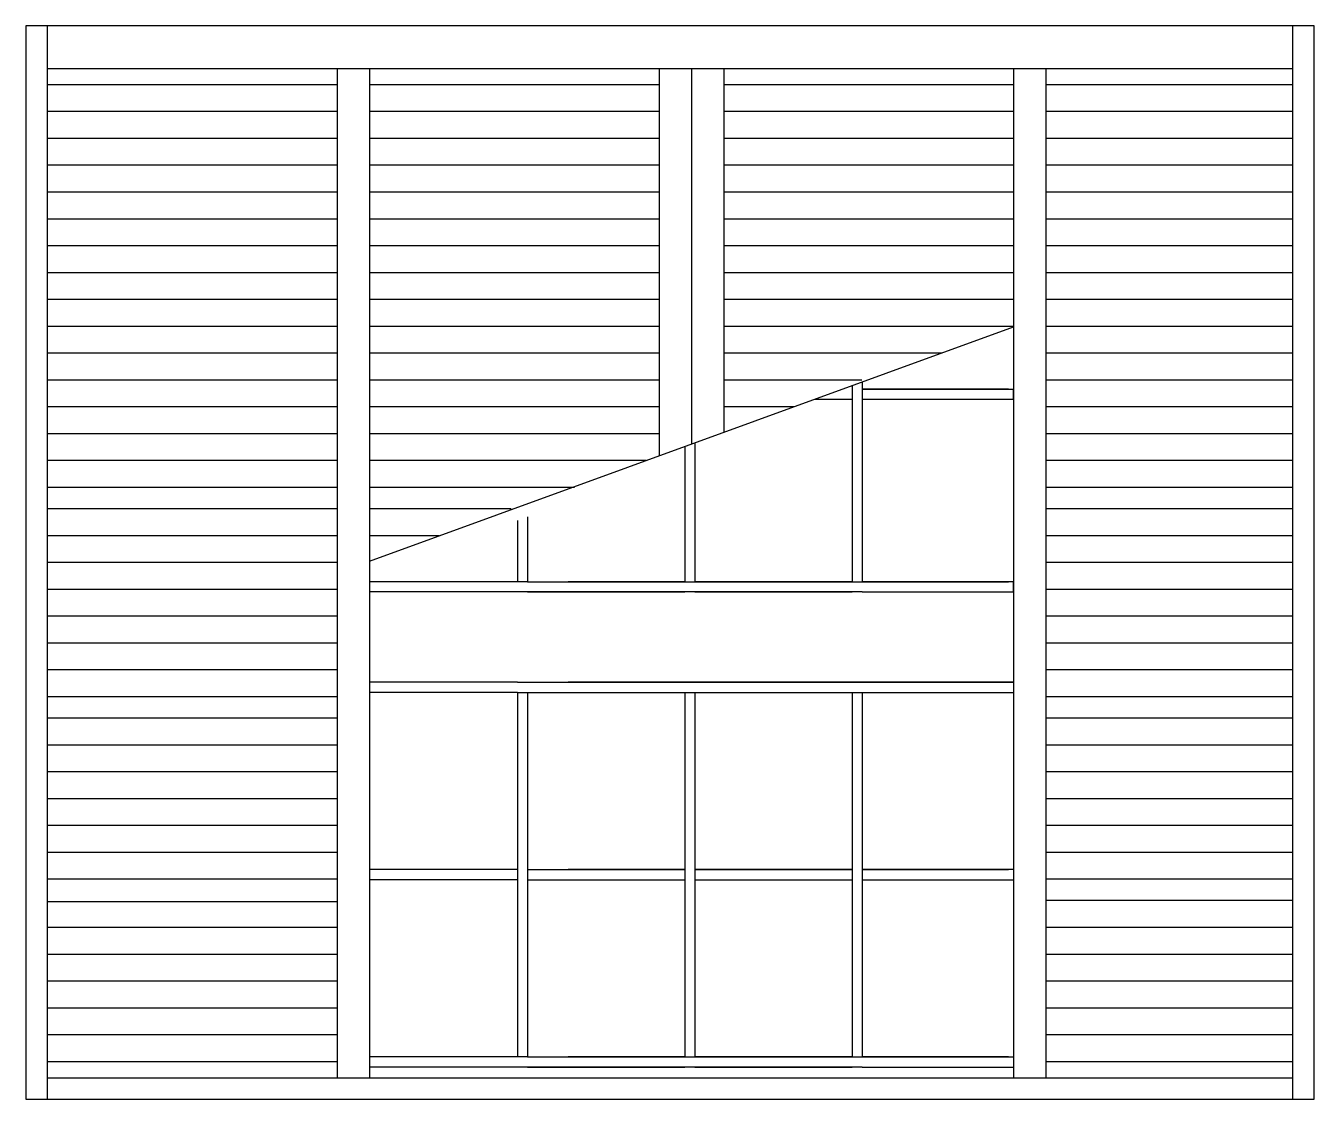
# Model space of a CAD drawing. Header units: millimetres. Extents: x 439.41 to 440.61, y 1312.56 to 1313.56.
import ezdxf

# ---------------------------------------------------------------- set-up
doc = ezdxf.new("R2010")
doc.units = ezdxf.units.MM
doc.header["$LTSCALE"] = 0.5
doc.layers.add('Gravia_Venezianas', color=1, linetype='Continuous')
doc.layers.add('Ltype_interrupção', color=7, linetype='INTERRUP')
doc.linetypes.add('INTERRUP', pattern='A,0.6,-0.04,[1,INTERRUP.shx,S=0.1,R=0,X=0,Y=0],-0.04', length=0.68)

msp = doc.modelspace()

# ---------------------------------------------------------------- linework, layer by layer
at = {"layer": 'Gravia_Venezianas', "color": 2}
for p, q in [((440.6067, 1313.5625), (439.4067, 1313.5625)), ((439.4067, 1313.5625), (439.4067, 1312.5625)), ((440.6067, 1312.5625), (440.6067, 1313.5625)), ((439.4067, 1312.5625), (440.6067, 1312.5625))]:
    msp.add_line(p, q, dxfattribs=at)
at = {"layer": 'Gravia_Venezianas'}
for p, q in [((439.4267, 1313.5625), (439.4267, 1312.5625)), ((440.5867, 1312.5625), (440.5867, 1313.5625)), ((440.5867, 1313.5225), (439.4267, 1313.5225)), ((440.5867, 1313.5225), (439.4267, 1313.5225)), ((439.6967, 1313.5225), (439.6967, 1312.5825)), ((439.7267, 1313.5225), (439.7267, 1312.5825)), ((439.9967, 1313.5225), (439.9967, 1313.1619)), ((440.0267, 1313.5225), (440.0267, 1313.1728)), ((440.0567, 1313.5225), (440.0567, 1313.1837)), ((440.3267, 1313.5225), (440.3267, 1312.5825)), ((440.3567, 1313.5225), (440.3567, 1312.5825)), ((439.6967, 1313.5075), (439.4267, 1313.5075)), ((439.9967, 1313.5075), (439.7267, 1313.5075)), ((440.3267, 1313.5075), (440.0567, 1313.5075)), ((440.5867, 1313.5075), (440.3567, 1313.5075)), ((439.6967, 1313.4825), (439.4267, 1313.4825)), ((439.9967, 1313.4825), (439.7267, 1313.4825)), ((440.3267, 1313.4825), (440.0567, 1313.4825)), ((440.5867, 1313.4825), (440.3567, 1313.4825)), ((439.6967, 1313.4575), (439.4267, 1313.4575)), ((439.9967, 1313.4575), (439.7267, 1313.4575)), ((440.3267, 1313.4575), (440.0567, 1313.4575)), ((440.5867, 1313.4575), (440.3567, 1313.4575)), ((439.6967, 1313.4325), (439.4267, 1313.4325)), ((439.9967, 1313.4325), (439.7267, 1313.4325)), ((440.3267, 1313.4325), (440.0567, 1313.4325)), ((440.5867, 1313.4325), (440.3567, 1313.4325)), ((439.6967, 1313.4075), (439.4267, 1313.4075)), ((439.9967, 1313.4075), (439.7267, 1313.4075)), ((440.3267, 1313.4075), (440.0567, 1313.4075)), ((440.5867, 1313.4075), (440.3567, 1313.4075)), ((439.6967, 1313.3825), (439.4267, 1313.3825)), ((439.9967, 1313.3825), (439.7267, 1313.3825)), ((440.3267, 1313.3825), (440.0567, 1313.3825)), ((440.5867, 1313.3825), (440.3567, 1313.3825)), ((439.6967, 1313.3575), (439.4267, 1313.3575)), ((439.9967, 1313.3575), (439.7267, 1313.3575)), ((440.3267, 1313.3575), (440.0567, 1313.3575)), ((440.5867, 1313.3575), (440.3567, 1313.3575)), ((439.6967, 1313.3325), (439.4267, 1313.3325)), ((439.9967, 1313.3325), (439.7267, 1313.3325)), ((440.3267, 1313.3325), (440.0567, 1313.3325)), ((440.5867, 1313.3325), (440.3567, 1313.3325)), ((439.6967, 1313.3075), (439.4267, 1313.3075)), ((439.9967, 1313.3075), (439.7267, 1313.3075)), ((440.3267, 1313.3075), (440.0567, 1313.3075)), ((440.5867, 1313.3075), (440.3567, 1313.3075)), ((439.6967, 1313.2825), (439.4267, 1313.2825)), ((439.9967, 1313.2825), (439.7267, 1313.2825)), ((440.3267, 1313.2825), (440.0567, 1313.2825)), ((440.5867, 1313.2825), (440.3567, 1313.2825)), ((439.6967, 1313.2575), (439.4267, 1313.2575)), ((439.9967, 1313.2575), (439.7267, 1313.2575)), ((440.2597, 1313.2575), (440.0567, 1313.2575)), ((440.5867, 1313.2575), (440.3567, 1313.2575)), ((439.6967, 1313.2325), (439.4267, 1313.2325)), ((439.9967, 1313.2325), (439.7267, 1313.2325)), ((440.1852, 1313.2325), (440.0567, 1313.2325)), ((440.5867, 1313.2325), (440.3567, 1313.2325)), ((440.1762, 1313.2272), (440.1762, 1313.0446)), ((440.1856, 1313.2306), (440.1856, 1313.0446)), ((440.1856, 1313.2241), (440.3267, 1313.2241)), ((440.3219, 1313.2241), (440.1856, 1313.2241)), ((440.3267, 1313.2146), (440.3267, 1313.2241)), ((440.1417, 1313.2146), (440.1762, 1313.2146)), ((440.1856, 1313.2146), (440.3267, 1313.2146)), ((439.6967, 1313.2075), (439.4267, 1313.2075)), ((439.9967, 1313.2075), (439.7267, 1313.2075)), ((440.1221, 1313.2075), (440.0567, 1313.2075)), ((440.5867, 1313.2075), (440.3567, 1313.2075)), ((439.6967, 1313.1825), (439.4267, 1313.1825)), ((439.9967, 1313.1825), (439.7267, 1313.1825)), ((440.0298, 1313.174), (440.0298, 1313.0446)), ((440.5867, 1313.1825), (440.3567, 1313.1825)), ((440.0204, 1313.1706), (440.0204, 1313.0446)), ((439.6967, 1313.1575), (439.4267, 1313.1575)), ((439.9845, 1313.1575), (439.7267, 1313.1575)), ((440.5867, 1313.1575), (440.3567, 1313.1575)), ((439.6967, 1313.1325), (439.4267, 1313.1325)), ((439.9176, 1313.1325), (439.7267, 1313.1325)), ((440.5867, 1313.1325), (440.3567, 1313.1325)), ((439.6967, 1313.1125), (439.4267, 1313.1125)), ((439.8588, 1313.1125), (439.7267, 1313.1125)), ((440.5867, 1313.1125), (440.3567, 1313.1125)), ((439.8646, 1313.1016), (439.8646, 1313.0446)), ((439.874, 1313.1051), (439.874, 1313.0446)), ((439.6967, 1313.0875), (439.4267, 1313.0875)), ((439.7918, 1313.0875), (439.7267, 1313.0875)), ((440.5867, 1313.0875), (440.3567, 1313.0875)), ((439.6967, 1313.0625), (439.4267, 1313.0625)), ((440.5867, 1313.0625), (440.3567, 1313.0625)), ((439.874, 1313.0446), (439.7267, 1313.0446)), ((439.7267, 1313.0446), (439.7267, 1313.0352)), ((439.874, 1313.0446), (440.1856, 1313.0446)), ((440.0204, 1313.0446), (439.912, 1313.0446)), ((440.0298, 1313.0446), (440.1762, 1313.0446)), ((440.1762, 1313.0446), (440.0298, 1313.0446)), ((440.3267, 1313.0446), (440.1856, 1313.0446)), ((440.1856, 1313.0446), (440.3219, 1313.0446)), ((440.3267, 1313.0352), (440.3267, 1313.0446)), ((439.6967, 1313.0375), (439.4267, 1313.0375)), ((440.1856, 1313.0352), (439.7267, 1313.0352)), ((439.874, 1313.0352), (440.0204, 1313.0352)), ((440.0298, 1313.0352), (440.1762, 1313.0352)), ((440.1856, 1313.0352), (440.3267, 1313.0352)), ((440.5867, 1313.0375), (440.3567, 1313.0375)), ((439.6967, 1313.0125), (439.4267, 1313.0125)), ((440.5867, 1313.0125), (440.3567, 1313.0125)), ((439.6967, 1312.9875), (439.4267, 1312.9875)), ((440.5867, 1312.9875), (440.3567, 1312.9875)), ((439.6967, 1312.9625), (439.4267, 1312.9625)), ((440.5867, 1312.9625), (440.3567, 1312.9625)), ((439.6967, 1312.9375), (439.4267, 1312.9375)), ((440.5867, 1312.9375), (440.3567, 1312.9375)), ((439.6967, 1312.9175), (439.4267, 1312.9175)), ((440.5867, 1312.9175), (440.3567, 1312.9175)), ((439.6967, 1312.8925), (439.4267, 1312.8925)), ((440.5867, 1312.8925), (440.3567, 1312.8925)), ((439.6967, 1312.8675), (439.4267, 1312.8675)), ((440.5867, 1312.8675), (440.3567, 1312.8675)), ((439.6967, 1312.8425), (439.4267, 1312.8425)), ((440.5867, 1312.8425), (440.3567, 1312.8425)), ((439.6967, 1312.8175), (439.4267, 1312.8175)), ((440.5867, 1312.8175), (440.3567, 1312.8175)), ((439.6967, 1312.7925), (439.4267, 1312.7925)), ((439.6967, 1312.7925), (439.4267, 1312.7925)), ((440.5867, 1312.7925), (440.3567, 1312.7925)), ((440.3267, 1312.7764), (440.3267, 1312.767)), ((439.6967, 1312.7675), (439.4267, 1312.7675)), ((440.5867, 1312.7675), (440.3567, 1312.7675)), ((439.6967, 1312.7463), (439.4267, 1312.7463)), ((440.5867, 1312.7475), (440.3567, 1312.7475)), ((439.6967, 1312.7225), (439.4267, 1312.7225)), ((440.5867, 1312.7225), (440.3567, 1312.7225)), ((439.6967, 1312.6975), (439.4267, 1312.6975)), ((440.5867, 1312.6975), (440.3567, 1312.6975)), ((439.6967, 1312.6725), (439.4267, 1312.6725)), ((439.6967, 1312.6725), (439.4267, 1312.6725)), ((440.5867, 1312.6725), (440.3567, 1312.6725)), ((439.6967, 1312.6475), (439.4267, 1312.6475)), ((440.5867, 1312.6475), (440.3567, 1312.6475)), ((439.6967, 1312.6225), (439.4267, 1312.6225)), ((440.5867, 1312.6225), (440.3567, 1312.6225)), ((439.6967, 1312.5975), (439.4267, 1312.5975)), ((440.5867, 1312.5975), (440.3567, 1312.5975)), ((439.4267, 1312.5825), (440.5867, 1312.5825))]:
    msp.add_line(p, q, dxfattribs=at)
at = {"layer": 'Gravia_Venezianas', "ltscale": 0.5}
for p, q in [((439.8646, 1312.9509), (439.7267, 1312.9509)), ((439.8646, 1312.9509), (439.874, 1312.9509)), ((439.874, 1312.9509), (440.3267, 1312.9509)), ((440.3267, 1312.9509), (439.912, 1312.9509)), ((439.8646, 1312.9415), (439.7267, 1312.9415)), ((439.8646, 1312.9415), (439.8646, 1312.602)), ((439.8646, 1312.9415), (439.874, 1312.9415)), ((439.874, 1312.9415), (440.3267, 1312.9415)), ((439.874, 1312.9415), (439.874, 1312.602)), ((440.0204, 1312.9415), (440.0204, 1312.602)), ((440.0204, 1312.9415), (440.0298, 1312.9415)), ((440.0298, 1312.9415), (440.0298, 1312.602)), ((440.1762, 1312.9415), (440.1856, 1312.9415)), ((440.1762, 1312.9415), (440.1762, 1312.602)), ((440.1856, 1312.9415), (440.1856, 1312.602)), ((439.8646, 1312.7764), (439.7267, 1312.7764)), ((439.874, 1312.7764), (440.0204, 1312.7764)), ((440.0204, 1312.7764), (439.912, 1312.7764)), ((440.0298, 1312.7764), (440.1762, 1312.7764)), ((440.1762, 1312.7764), (440.0298, 1312.7764)), ((440.1856, 1312.7764), (440.3219, 1312.7764)), ((440.3267, 1312.7764), (440.1856, 1312.7764)), ((439.8646, 1312.767), (439.7267, 1312.767)), ((439.874, 1312.767), (440.0204, 1312.767)), ((440.0298, 1312.767), (440.1762, 1312.767)), ((440.1856, 1312.767), (440.3267, 1312.767)), ((439.874, 1312.602), (439.7267, 1312.602)), ((439.874, 1312.602), (440.1856, 1312.602)), ((440.0204, 1312.602), (439.912, 1312.602)), ((440.1762, 1312.602), (440.0298, 1312.602)), ((440.0298, 1312.602), (440.1762, 1312.602)), ((440.3219, 1312.602), (440.1856, 1312.602)), ((440.1856, 1312.602), (440.3267, 1312.602)), ((440.1856, 1312.5925), (439.7267, 1312.5925)), ((439.874, 1312.5925), (440.0204, 1312.5925)), ((440.0298, 1312.5925), (440.1762, 1312.5925)), ((440.1856, 1312.5925), (440.3267, 1312.5925))]:
    msp.add_line(p, q, dxfattribs=at)
at = {"layer": 'Ltype_interrupção', "color": 1}
msp.add_line((439.7267, 1313.0638), (440.3267, 1313.2819), dxfattribs=at)

doc.saveas('drawing.dxf')
